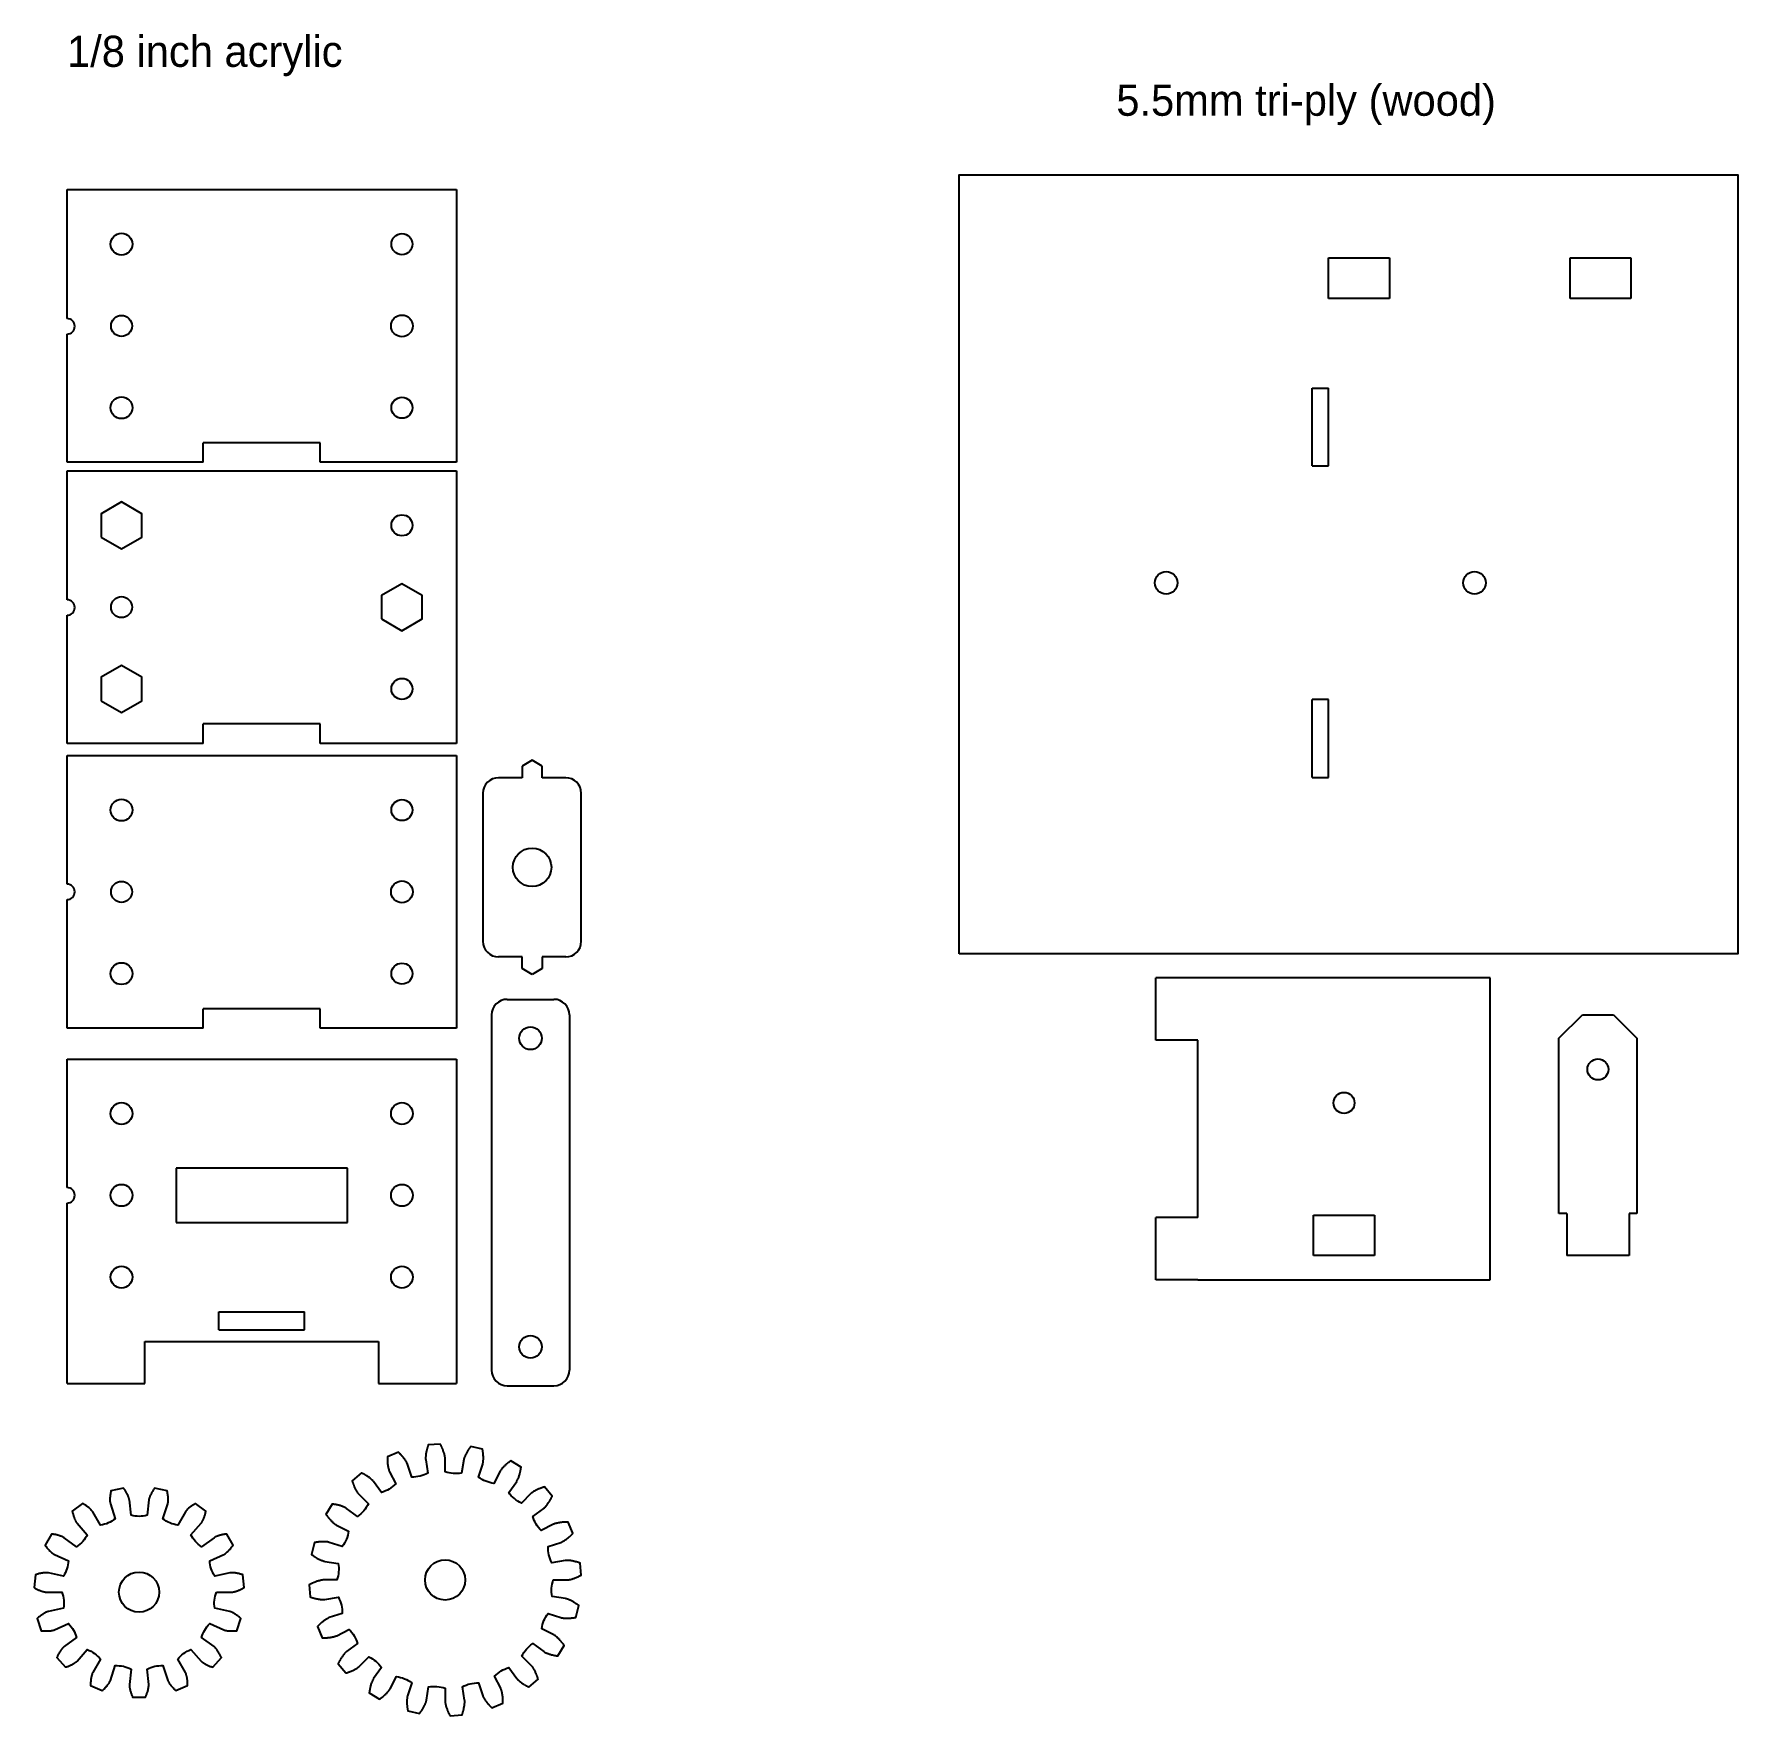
# Model space of a CAD drawing. Header units: millimetres. Extents: x 75 to 293, y 152 to 368.
import ezdxf

# ---------------------------------------------------------------- set-up
doc = ezdxf.new("R2010")
doc.units = ezdxf.units.MM
doc.layers.add('1', color=7, linetype='Continuous')

msp = doc.modelspace()

# ---------------------------------------------------------------- linework, layer by layer
for p, q in [((78.73, 347.83), (128.73, 347.83)), ((78.73, 331.28), (78.73, 347.83)), ((128.73, 347.83), (128.73, 312.83)), ((78.73, 312.83), (78.73, 329.28)), ((111.23, 315.33), (96.23, 315.33)), ((96.23, 312.83), (96.23, 315.33)), ((111.23, 312.83), (111.23, 315.33)), ((96.23, 312.83), (78.73, 312.83)), ((78.73, 311.73), (128.73, 311.73)), ((78.73, 295.18), (78.73, 311.73)), ((128.73, 312.83), (111.23, 312.83)), ((128.73, 311.73), (128.73, 276.73)), ((78.73, 276.73), (78.73, 293.18)), ((111.23, 279.23), (96.23, 279.23)), ((96.23, 276.73), (96.23, 279.23)), ((111.23, 276.73), (111.23, 279.23)), ((96.23, 276.73), (78.73, 276.73)), ((128.73, 276.73), (111.23, 276.73)), ((78.73, 275.18), (128.73, 275.18)), ((78.73, 258.68), (78.73, 275.18)), ((128.73, 275.18), (128.73, 240.18)), ((138.45, 274.58), (137.15, 273.83)), ((137.15, 273.83), (137.15, 272.33)), ((139.75, 273.83), (138.45, 274.58)), ((139.75, 272.33), (139.75, 273.83)), ((137.15, 272.33), (134.14, 272.33)), ((142.76, 272.33), (139.75, 272.33)), ((132.14, 270.33), (132.14, 251.33)), ((144.76, 251.33), (144.76, 270.33)), ((78.73, 240.18), (78.73, 256.68)), ((137.15, 249.33), (134.14, 249.33)), ((137.15, 247.83), (137.15, 249.33)), ((138.45, 247.08), (137.15, 247.83)), ((139.75, 247.83), (138.45, 247.08)), ((142.76, 249.33), (139.75, 249.33)), ((139.75, 249.33), (139.75, 247.83)), ((218.54, 238.64), (218.54, 246.64)), ((223.94, 246.64), (218.54, 246.64)), ((261.44, 246.64), (223.94, 246.64)), ((261.44, 207.89), (261.44, 246.64)), ((135.24, 243.88), (141.24, 243.88)), ((111.23, 242.68), (96.23, 242.68)), ((96.23, 240.18), (96.23, 242.68)), ((111.23, 240.18), (111.23, 242.68)), ((133.24, 241.88), (133.24, 196.28)), ((143.24, 241.88), (143.24, 196.28)), ((270.29, 238.88), (273.29, 241.88)), ((273.29, 241.88), (277.29, 241.88)), ((277.29, 241.88), (280.29, 238.88)), ((96.23, 240.18), (78.73, 240.18)), ((128.73, 240.18), (111.23, 240.18)), ((223.94, 238.64), (218.54, 238.64)), ((223.94, 215.89), (223.94, 238.64)), ((270.29, 216.38), (270.29, 238.88)), ((280.29, 238.88), (280.29, 216.38)), ((78.73, 219.72), (78.73, 236.22)), ((78.73, 236.22), (128.73, 236.22)), ((128.73, 236.22), (128.73, 194.57)), ((78.73, 194.57), (78.73, 217.72)), ((223.94, 215.89), (218.54, 215.89)), ((218.54, 207.89), (218.54, 215.89)), ((271.29, 216.38), (270.29, 216.38)), ((271.29, 216.38), (271.29, 210.98)), ((280.29, 216.38), (279.29, 216.38)), ((279.29, 216.38), (279.29, 210.98)), ((279.29, 210.98), (271.29, 210.98)), ((223.94, 207.89), (218.54, 207.89)), ((223.94, 207.89), (261.44, 207.89)), ((88.73, 199.97), (118.73, 199.97)), ((88.73, 194.57), (88.73, 199.97)), ((118.73, 199.97), (118.73, 194.57)), ((78.73, 194.57), (88.73, 194.57)), ((118.73, 194.57), (128.73, 194.57)), ((135.24, 194.28), (141.24, 194.28))]:
    msp.add_line(p, q)
at = {"color": 1}
for p, q in [((240.71, 339.06), (248.51, 339.06)), ((240.71, 333.86), (240.71, 339.06)), ((248.51, 339.06), (248.51, 333.86)), ((271.71, 333.86), (271.71, 339.06)), ((271.71, 339.06), (279.51, 339.06)), ((279.51, 339.06), (279.51, 333.86)), ((248.51, 333.86), (240.71, 333.86)), ((279.51, 333.86), (271.71, 333.86)), ((238.61, 312.36), (238.61, 322.36)), ((238.61, 322.36), (240.71, 322.36)), ((240.71, 312.36), (240.71, 322.36)), ((238.61, 312.36), (240.71, 312.36)), ((240.71, 282.36), (238.61, 282.36)), ((238.61, 272.36), (238.61, 282.36)), ((240.71, 272.36), (240.71, 282.36)), ((238.61, 272.36), (240.71, 272.36)), ((92.73, 222.22), (92.73, 215.22)), ((114.73, 222.22), (92.73, 222.22)), ((114.73, 215.22), (114.73, 222.22)), ((92.73, 215.22), (114.73, 215.22)), ((238.79, 210.98), (238.79, 216.18)), ((238.79, 216.18), (246.59, 216.18)), ((246.59, 216.18), (246.59, 210.98)), ((246.59, 210.98), (238.79, 210.98)), ((98.23, 201.47), (98.23, 203.78)), ((98.23, 203.78), (109.23, 203.78)), ((109.23, 201.47), (109.23, 203.78)), ((98.23, 201.47), (109.23, 201.47))]:
    msp.add_line(p, q, dxfattribs=at)
msp.add_lwpolyline([(193.26, 249.72), (193.26, 349.72), (293.26, 349.72), (293.26, 249.72)], close=True)
at = {"color": 1, "linetype": 'ByBlock'}
for points in [[(83.12, 303.22), (85.73, 301.71), (88.34, 303.22), (88.34, 306.23), (85.73, 307.74), (83.12, 306.23)], [(119.12, 292.72), (121.73, 291.21), (124.34, 292.72), (124.34, 295.73), (121.73, 297.24), (119.12, 295.73)], [(83.12, 282.22), (85.73, 280.71), (88.34, 282.22), (88.34, 285.23), (85.73, 286.74), (83.12, 285.23)]]:
    msp.add_lwpolyline(points, close=True, dxfattribs=at)
at = {"color": 1}
for centre, radius in [((85.73, 340.83), 1.4), ((121.73, 340.83), 1.35), ((85.73, 330.33), 1.35), ((121.73, 330.33), 1.4), ((85.73, 319.83), 1.4), ((121.73, 319.83), 1.35), ((121.73, 304.73), 1.35), ((219.86, 297.36), 1.45), ((259.45, 297.36), 1.45), ((85.73, 294.23), 1.35), ((121.73, 283.73), 1.35), ((85.73, 268.18), 1.4), ((121.73, 268.18), 1.35), ((138.45, 260.83), 2.47), ((85.73, 257.68), 1.35), ((121.73, 257.68), 1.4), ((85.73, 247.18), 1.4), ((121.73, 247.18), 1.35), ((138.24, 238.88), 1.45), ((275.29, 234.88), 1.35), ((242.69, 230.58), 1.35), ((85.73, 229.22), 1.4), ((121.73, 229.22), 1.4), ((85.73, 218.72), 1.4), ((121.73, 218.72), 1.4), ((85.73, 208.22), 1.4), ((121.73, 208.22), 1.4), ((138.24, 199.28), 1.45), ((127.28, 169.34), 2.58), ((87.98, 167.78), 2.58)]:
    msp.add_circle(centre, radius, dxfattribs=at)
for centre, radius, start, end in [((78.73, 330.28), 1, 270, 90), ((78.73, 294.18), 1, 270, 90), ((134.14, 270.33), 2, 90, 180), ((142.76, 270.33), 2, 0, 90), ((78.73, 257.68), 1, 270, 90), ((134.14, 251.33), 2, 180, 270), ((142.76, 251.33), 2, 270, 0), ((135.24, 241.88), 2, 90, 180), ((141.24, 241.88), 2, 0, 90), ((78.73, 218.72), 1, 270, 90), ((135.24, 196.28), 2, 180, 270), ((141.24, 196.28), 2, 270, 0)]:
    msp.add_arc(centre, radius, start, end)
at = {"layer": '1'}
for points in [[(141.17, 169.34), (142.91, 169.34), (142.97, 169.34), (143.03, 169.35), (143.08, 169.36), (143.15, 169.37), (143.23, 169.38), (143.28, 169.39), (143.34, 169.41), (143.41, 169.42), (143.48, 169.44), (143.55, 169.46), (143.63, 169.49), (143.71, 169.51), (143.79, 169.54), (143.88, 169.57), (143.98, 169.61), (144.02, 169.63), (144.07, 169.65), (144.12, 169.67), (144.17, 169.69), (144.23, 169.72), (144.28, 169.74), (144.33, 169.76), (144.39, 169.79), (144.44, 169.82), (144.5, 169.84), (144.55, 169.87), (144.61, 169.9), (144.67, 169.93), (144.73, 169.97), (144.61, 171.51), (144.54, 171.53), (144.48, 171.56), (144.42, 171.58), (144.36, 171.6), (144.3, 171.61), (144.24, 171.63), (144.18, 171.65), (144.12, 171.66), (144.07, 171.68), (144.01, 171.69), (143.96, 171.71), (143.91, 171.72), (143.85, 171.73), (143.8, 171.74), (143.71, 171.76), (143.61, 171.78), (143.52, 171.8), (143.44, 171.81), (143.36, 171.82), (143.28, 171.83), (143.21, 171.84), (143.15, 171.84), (143.08, 171.85), (143.03, 171.85), (142.95, 171.85), (142.88, 171.85), (142.83, 171.85), (142.77, 171.85), (142.71, 171.84), (140.99, 171.56, -0.1309), (140.49, 173.63), (142.15, 174.17), (142.2, 174.19), (142.26, 174.21), (142.31, 174.24), (142.36, 174.27), (142.43, 174.31), (142.48, 174.33), (142.53, 174.37), (142.59, 174.4), (142.65, 174.44), (142.71, 174.48), (142.78, 174.53), (142.85, 174.58), (142.92, 174.63), (143, 174.69), (143.07, 174.76), (143.11, 174.79), (143.16, 174.82), (143.2, 174.86), (143.24, 174.9), (143.28, 174.93), (143.32, 174.97), (143.37, 175.01), (143.41, 175.05), (143.45, 175.1), (143.5, 175.14), (143.54, 175.18), (143.59, 175.23), (143.64, 175.28), (143.68, 175.33), (143.09, 176.76), (143.02, 176.76), (142.95, 176.76), (142.89, 176.76), (142.82, 176.76), (142.76, 176.76), (142.7, 176.76), (142.64, 176.76), (142.58, 176.75), (142.52, 176.75), (142.47, 176.75), (142.41, 176.74), (142.36, 176.74), (142.3, 176.74), (142.25, 176.73), (142.15, 176.72), (142.06, 176.71), (141.97, 176.69), (141.88, 176.68), (141.81, 176.67), (141.73, 176.65), (141.66, 176.64), (141.6, 176.62), (141.54, 176.61), (141.48, 176.59), (141.41, 176.57), (141.34, 176.55), (141.29, 176.53), (141.24, 176.51), (141.18, 176.49), (139.63, 175.69, -0.1309), (138.52, 177.5), (139.93, 178.53), (139.97, 178.57), (140.02, 178.6), (140.06, 178.64), (140.1, 178.69), (140.16, 178.75), (140.19, 178.79), (140.23, 178.83), (140.28, 178.89), (140.32, 178.94), (140.37, 179), (140.42, 179.07), (140.47, 179.14), (140.52, 179.21), (140.57, 179.29), (140.63, 179.37), (140.66, 179.42), (140.68, 179.46), (140.71, 179.51), (140.74, 179.55), (140.77, 179.6), (140.8, 179.65), (140.83, 179.71), (140.85, 179.76), (140.88, 179.81), (140.91, 179.87), (140.94, 179.92), (140.97, 179.98), (141, 180.04), (141.03, 180.1), (140.02, 181.28), (139.95, 181.26), (139.89, 181.24), (139.83, 181.22), (139.77, 181.2), (139.71, 181.18), (139.65, 181.16), (139.6, 181.14), (139.54, 181.12), (139.49, 181.1), (139.43, 181.08), (139.38, 181.06), (139.33, 181.04), (139.28, 181.02), (139.24, 181), (139.14, 180.95), (139.06, 180.91), (138.98, 180.87), (138.9, 180.83), (138.83, 180.8), (138.76, 180.76), (138.7, 180.72), (138.64, 180.69), (138.59, 180.66), (138.54, 180.62), (138.48, 180.58), (138.43, 180.54), (138.38, 180.51), (138.34, 180.47), (138.29, 180.43), (137.07, 179.2, -0.1309), (135.44, 180.58), (136.47, 181.99), (136.5, 182.04), (136.53, 182.09), (136.56, 182.14), (136.59, 182.19), (136.62, 182.26), (136.64, 182.32), (136.67, 182.37), (136.69, 182.43), (136.72, 182.5), (136.74, 182.57), (136.77, 182.65), (136.8, 182.73), (136.82, 182.82), (136.85, 182.91), (136.87, 183.01), (136.89, 183.06), (136.9, 183.11), (136.91, 183.16), (136.92, 183.21), (136.94, 183.27), (136.95, 183.33), (136.96, 183.38), (136.97, 183.44), (136.98, 183.5), (136.99, 183.56), (137, 183.63), (137.01, 183.69), (137.02, 183.76), (137.03, 183.83), (135.71, 184.63), (135.65, 184.59), (135.6, 184.56), (135.54, 184.52), (135.49, 184.48), (135.44, 184.44), (135.39, 184.41), (135.35, 184.37), (135.3, 184.33), (135.25, 184.3), (135.21, 184.26), (135.17, 184.22), (135.13, 184.19), (135.09, 184.15), (135.05, 184.12), (134.97, 184.05), (134.91, 183.99), (134.84, 183.92), (134.78, 183.86), (134.72, 183.81), (134.67, 183.75), (134.62, 183.7), (134.58, 183.65), (134.54, 183.6), (134.51, 183.55), (134.46, 183.49), (134.42, 183.44), (134.39, 183.39), (134.36, 183.35), (134.33, 183.29), (133.54, 181.74, -0.1309), (131.57, 182.55), (132.11, 184.21), (132.13, 184.26), (132.14, 184.32), (132.15, 184.38), (132.16, 184.44), (132.17, 184.52), (132.17, 184.57), (132.18, 184.64), (132.18, 184.7), (132.19, 184.77), (132.19, 184.85), (132.19, 184.93), (132.19, 185.02), (132.19, 185.11), (132.19, 185.2), (132.18, 185.3), (132.18, 185.35), (132.17, 185.41), (132.17, 185.46), (132.16, 185.52), (132.16, 185.57), (132.15, 185.63), (132.15, 185.69), (132.14, 185.75), (132.13, 185.81), (132.12, 185.87), (132.11, 185.93), (132.1, 186), (132.09, 186.06), (132.08, 186.13), (130.57, 186.49), (130.53, 186.43), (130.49, 186.38), (130.45, 186.33), (130.41, 186.28), (130.37, 186.23), (130.34, 186.18), (130.31, 186.13), (130.27, 186.08), (130.24, 186.03), (130.21, 185.98), (130.18, 185.93), (130.15, 185.89), (130.13, 185.84), (130.1, 185.8), (130.05, 185.71), (130.01, 185.63), (129.96, 185.55), (129.92, 185.47), (129.89, 185.4), (129.86, 185.33), (129.83, 185.26), (129.8, 185.2), (129.78, 185.14), (129.76, 185.09), (129.73, 185.02), (129.71, 184.96), (129.7, 184.9), (129.68, 184.85), (129.67, 184.79), (129.4, 183.07, -0.1309), (127.28, 183.23), (127.28, 184.97), (127.28, 185.03), (127.27, 185.09), (127.26, 185.14), (127.25, 185.21), (127.24, 185.28), (127.23, 185.34), (127.21, 185.4), (127.2, 185.47), (127.18, 185.53), (127.16, 185.61), (127.13, 185.68), (127.11, 185.77), (127.08, 185.85), (127.04, 185.94), (127.01, 186.03), (126.99, 186.08), (126.97, 186.13), (126.95, 186.18), (126.93, 186.23), (126.9, 186.28), (126.88, 186.34), (126.86, 186.39), (126.83, 186.45), (126.8, 186.5), (126.78, 186.56), (126.75, 186.61), (126.72, 186.67), (126.69, 186.73), (126.65, 186.79), (125.11, 186.67), (125.08, 186.6), (125.06, 186.54), (125.04, 186.48), (125.02, 186.42), (125.01, 186.36), (124.99, 186.3), (124.97, 186.24), (124.96, 186.18), (124.94, 186.13), (124.93, 186.07), (124.91, 186.02), (124.9, 185.97), (124.89, 185.91), (124.88, 185.86), (124.86, 185.77), (124.84, 185.67), (124.82, 185.58), (124.81, 185.5), (124.8, 185.42), (124.79, 185.34), (124.78, 185.27), (124.78, 185.2), (124.77, 185.14), (124.77, 185.09), (124.77, 185.01), (124.77, 184.94), (124.77, 184.89), (124.77, 184.83), (124.78, 184.77), (125.06, 183.05, -0.1309), (122.99, 182.55), (122.45, 184.21), (122.43, 184.26), (122.4, 184.31), (122.38, 184.36), (122.35, 184.42), (122.31, 184.49), (122.28, 184.54), (122.25, 184.59), (122.22, 184.65), (122.18, 184.71), (122.14, 184.77), (122.09, 184.84), (122.04, 184.91), (121.98, 184.98), (121.93, 185.06), (121.86, 185.13), (121.83, 185.17), (121.79, 185.21), (121.76, 185.25), (121.72, 185.3), (121.69, 185.34), (121.65, 185.38), (121.61, 185.42), (121.57, 185.47), (121.52, 185.51), (121.48, 185.56), (121.43, 185.6), (121.39, 185.65), (121.34, 185.69), (121.29, 185.74), (119.86, 185.15), (119.86, 185.08), (119.86, 185.01), (119.86, 184.95), (119.86, 184.88), (119.86, 184.82), (119.86, 184.76), (119.86, 184.7), (119.86, 184.64), (119.87, 184.58), (119.87, 184.53), (119.87, 184.47), (119.88, 184.42), (119.88, 184.36), (119.89, 184.31), (119.9, 184.21), (119.91, 184.12), (119.92, 184.03), (119.94, 183.94), (119.95, 183.86), (119.97, 183.79), (119.98, 183.72), (120, 183.65), (120.01, 183.59), (120.03, 183.54), (120.05, 183.47), (120.07, 183.4), (120.09, 183.35), (120.11, 183.3), (120.13, 183.24), (120.93, 181.69, -0.1309), (119.12, 180.58), (118.09, 181.99), (118.05, 182.03), (118.01, 182.08), (117.98, 182.12), (117.93, 182.16), (117.87, 182.21), (117.83, 182.25), (117.78, 182.29), (117.73, 182.34), (117.68, 182.38), (117.62, 182.43), (117.55, 182.48), (117.48, 182.53), (117.41, 182.58), (117.33, 182.63), (117.25, 182.69), (117.2, 182.71), (117.16, 182.74), (117.11, 182.77), (117.06, 182.8), (117.01, 182.83), (116.96, 182.86), (116.91, 182.88), (116.86, 182.91), (116.81, 182.94), (116.75, 182.97), (116.69, 183), (116.64, 183.03), (116.58, 183.06), (116.52, 183.09), (115.34, 182.08), (115.36, 182.01), (115.38, 181.95), (115.4, 181.89), (115.42, 181.83), (115.44, 181.77), (115.46, 181.71), (115.48, 181.65), (115.5, 181.6), (115.52, 181.55), (115.54, 181.49), (115.56, 181.44), (115.58, 181.39), (115.6, 181.34), (115.62, 181.29), (115.66, 181.2), (115.7, 181.12), (115.74, 181.04), (115.78, 180.96), (115.82, 180.89), (115.86, 180.82), (115.89, 180.76), (115.93, 180.7), (115.96, 180.65), (115.99, 180.6), (116.04, 180.54), (116.08, 180.49), (116.11, 180.44), (116.15, 180.4), (116.19, 180.35), (117.42, 179.13, -0.1309), (116.04, 177.5), (114.63, 178.53), (114.58, 178.56), (114.53, 178.59), (114.48, 178.61), (114.42, 178.64), (114.35, 178.68), (114.3, 178.7), (114.25, 178.72), (114.18, 178.75), (114.12, 178.78), (114.05, 178.8), (113.97, 178.83), (113.89, 178.85), (113.8, 178.88), (113.71, 178.91), (113.61, 178.93), (113.56, 178.95), (113.51, 178.96), (113.46, 178.97), (113.4, 178.98), (113.35, 178.99), (113.29, 179.01), (113.23, 179.02), (113.18, 179.03), (113.12, 179.04), (113.05, 179.05), (112.99, 179.06), (112.93, 179.07), (112.86, 179.08), (112.79, 179.09), (111.98, 177.76), (112.02, 177.71), (112.06, 177.65), (112.1, 177.6), (112.14, 177.55), (112.18, 177.5), (112.21, 177.45), (112.25, 177.4), (112.29, 177.36), (112.32, 177.31), (112.36, 177.27), (112.39, 177.23), (112.43, 177.19), (112.46, 177.15), (112.5, 177.11), (112.57, 177.03), (112.63, 176.96), (112.69, 176.9), (112.76, 176.84), (112.81, 176.78), (112.87, 176.73), (112.92, 176.68), (112.97, 176.64), (113.02, 176.6), (113.07, 176.56), (113.13, 176.52), (113.18, 176.48), (113.23, 176.45), (113.27, 176.42), (113.32, 176.39), (114.88, 175.6, -0.1309), (114.07, 173.63), (112.41, 174.17), (112.35, 174.18), (112.3, 174.2), (112.24, 174.21), (112.18, 174.22), (112.1, 174.23), (112.04, 174.23), (111.98, 174.24), (111.92, 174.24), (111.85, 174.25), (111.77, 174.25), (111.69, 174.25), (111.6, 174.25), (111.51, 174.25), (111.42, 174.25), (111.32, 174.24), (111.27, 174.24), (111.21, 174.23), (111.16, 174.23), (111.1, 174.22), (111.05, 174.22), (110.99, 174.21), (110.93, 174.2), (110.87, 174.2), (110.81, 174.19), (110.75, 174.18), (110.69, 174.17), (110.62, 174.16), (110.56, 174.15), (110.49, 174.14), (110.13, 172.63), (110.18, 172.58), (110.24, 172.54), (110.29, 172.51), (110.34, 172.47), (110.39, 172.43), (110.44, 172.4), (110.49, 172.37), (110.54, 172.33), (110.59, 172.3), (110.64, 172.27), (110.69, 172.24), (110.73, 172.21), (110.78, 172.19), (110.82, 172.16), (110.91, 172.11), (110.99, 172.06), (111.07, 172.02), (111.15, 171.98), (111.22, 171.95), (111.29, 171.92), (111.36, 171.89), (111.42, 171.86), (111.47, 171.84), (111.53, 171.82), (111.6, 171.79), (111.66, 171.77), (111.72, 171.76), (111.77, 171.74), (111.83, 171.73), (113.55, 171.46, -0.1309), (113.39, 169.34), (111.65, 169.34), (111.59, 169.34), (111.53, 169.33), (111.47, 169.32), (111.41, 169.31), (111.33, 169.3), (111.28, 169.28), (111.22, 169.27), (111.15, 169.25), (111.08, 169.24), (111.01, 169.22), (110.93, 169.19), (110.85, 169.17), (110.77, 169.14), (110.68, 169.1), (110.58, 169.07), (110.54, 169.05), (110.49, 169.03), (110.44, 169.01), (110.39, 168.99), (110.33, 168.96), (110.28, 168.94), (110.23, 168.91), (110.17, 168.89), (110.12, 168.86), (110.06, 168.83), (110.01, 168.81), (109.95, 168.78), (109.89, 168.74), (109.83, 168.71), (109.95, 167.17), (110.02, 167.14), (110.08, 167.12), (110.14, 167.1), (110.2, 167.08), (110.26, 167.06), (110.32, 167.05), (110.38, 167.03), (110.44, 167.01), (110.49, 167), (110.55, 166.98), (110.6, 166.97), (110.65, 166.96), (110.7, 166.95), (110.76, 166.94), (110.85, 166.92), (110.95, 166.9), (111.04, 166.88), (111.12, 166.87), (111.2, 166.86), (111.28, 166.85), (111.35, 166.84), (111.41, 166.84), (111.48, 166.83), (111.53, 166.83), (111.61, 166.83), (111.68, 166.83), (111.73, 166.83), (111.79, 166.83), (111.85, 166.84), (113.57, 167.12, -0.1309), (114.07, 165.05), (112.41, 164.51), (112.36, 164.49), (112.3, 164.46), (112.25, 164.44), (112.2, 164.41), (112.13, 164.37), (112.08, 164.34), (112.03, 164.31), (111.97, 164.28), (111.91, 164.24), (111.85, 164.19), (111.78, 164.15), (111.71, 164.1), (111.64, 164.04), (111.56, 163.98), (111.48, 163.92), (111.45, 163.89), (111.4, 163.85), (111.36, 163.82), (111.32, 163.78), (111.28, 163.74), (111.24, 163.71), (111.19, 163.67), (111.15, 163.62), (111.11, 163.58), (111.06, 163.54), (111.02, 163.49), (110.97, 163.45), (110.92, 163.4), (110.88, 163.35), (111.47, 161.92), (111.54, 161.92), (111.61, 161.92), (111.67, 161.92), (111.74, 161.92), (111.8, 161.92), (111.86, 161.92), (111.92, 161.92), (111.98, 161.92), (112.04, 161.93), (112.09, 161.93), (112.15, 161.93), (112.2, 161.94), (112.26, 161.94), (112.31, 161.95), (112.41, 161.96), (112.5, 161.97), (112.59, 161.98), (112.67, 162), (112.75, 162.01), (112.83, 162.03), (112.9, 162.04), (112.96, 162.06), (113.02, 162.07), (113.08, 162.09), (113.15, 162.11), (113.22, 162.13), (113.27, 162.15), (113.32, 162.17), (113.38, 162.19), (114.93, 162.99, -0.1309), (116.04, 161.17), (114.63, 160.15), (114.59, 160.11), (114.54, 160.07), (114.5, 160.04), (114.46, 159.99), (114.4, 159.93), (114.37, 159.89), (114.33, 159.84), (114.28, 159.79), (114.24, 159.74), (114.19, 159.68), (114.14, 159.61), (114.09, 159.54), (114.04, 159.47), (113.99, 159.39), (113.93, 159.31), (113.9, 159.26), (113.88, 159.22), (113.85, 159.17), (113.82, 159.12), (113.79, 159.07), (113.76, 159.02), (113.73, 158.97), (113.71, 158.92), (113.68, 158.87), (113.65, 158.81), (113.62, 158.75), (113.59, 158.7), (113.56, 158.64), (113.53, 158.57), (114.54, 157.4), (114.61, 157.42), (114.67, 157.44), (114.73, 157.46), (114.79, 157.48), (114.85, 157.5), (114.91, 157.52), (114.96, 157.54), (115.02, 157.56), (115.07, 157.58), (115.13, 157.6), (115.18, 157.62), (115.23, 157.64), (115.28, 157.66), (115.32, 157.68), (115.42, 157.72), (115.5, 157.76), (115.58, 157.8), (115.66, 157.84), (115.73, 157.88), (115.8, 157.92), (115.86, 157.95), (115.92, 157.99), (115.97, 158.02), (116.02, 158.05), (116.08, 158.1), (116.13, 158.13), (116.18, 158.17), (116.22, 158.2), (116.26, 158.24), (117.49, 159.48, -0.1309), (119.12, 158.1), (118.09, 156.69), (118.06, 156.64), (118.03, 156.59), (118, 156.54), (117.97, 156.48), (117.94, 156.41), (117.92, 156.36), (117.89, 156.3), (117.87, 156.24), (117.84, 156.18), (117.82, 156.1), (117.79, 156.03), (117.76, 155.95), (117.74, 155.86), (117.71, 155.77), (117.69, 155.67), (117.67, 155.62), (117.66, 155.57), (117.65, 155.52), (117.64, 155.46), (117.62, 155.41), (117.61, 155.35), (117.6, 155.29), (117.59, 155.23), (117.58, 155.17), (117.57, 155.11), (117.56, 155.05), (117.55, 154.99), (117.54, 154.92), (117.53, 154.85), (118.85, 154.04), (118.91, 154.08), (118.96, 154.12), (119.02, 154.16), (119.07, 154.2), (119.12, 154.23), (119.17, 154.27), (119.21, 154.31), (119.26, 154.35), (119.31, 154.38), (119.35, 154.42), (119.39, 154.45), (119.43, 154.49), (119.47, 154.52), (119.51, 154.56), (119.59, 154.62), (119.65, 154.69), (119.72, 154.75), (119.78, 154.81), (119.84, 154.87), (119.89, 154.93), (119.94, 154.98), (119.98, 155.03), (120.02, 155.08), (120.05, 155.12), (120.1, 155.18), (120.14, 155.24), (120.17, 155.28), (120.2, 155.33), (120.23, 155.38), (121.02, 156.94, -0.1309), (122.99, 156.13), (122.45, 154.47), (122.43, 154.41), (122.42, 154.36), (122.41, 154.3), (122.4, 154.24), (122.39, 154.16), (122.39, 154.1), (122.38, 154.04), (122.38, 153.98), (122.37, 153.9), (122.37, 153.83), (122.37, 153.75), (122.37, 153.66), (122.37, 153.57), (122.37, 153.48), (122.38, 153.38), (122.38, 153.32), (122.39, 153.27), (122.39, 153.22), (122.4, 153.16), (122.4, 153.11), (122.41, 153.05), (122.41, 152.99), (122.42, 152.93), (122.43, 152.87), (122.44, 152.81), (122.45, 152.74), (122.46, 152.68), (122.47, 152.62), (122.48, 152.55), (123.99, 152.19), (124.03, 152.24), (124.07, 152.3), (124.11, 152.35), (124.15, 152.4), (124.18, 152.45), (124.22, 152.5), (124.25, 152.55), (124.29, 152.6), (124.32, 152.65), (124.35, 152.7), (124.38, 152.74), (124.41, 152.79), (124.43, 152.84), (124.46, 152.88), (124.51, 152.97), (124.55, 153.05), (124.6, 153.13), (124.64, 153.21), (124.67, 153.28), (124.7, 153.35), (124.73, 153.41), (124.76, 153.48), (124.78, 153.53), (124.8, 153.59), (124.83, 153.66), (124.85, 153.72), (124.86, 153.78), (124.88, 153.83), (124.89, 153.89), (125.16, 155.61, -0.1309), (127.28, 155.45), (127.28, 153.7), (127.28, 153.65), (127.29, 153.59), (127.3, 153.53), (127.31, 153.47), (127.32, 153.39), (127.33, 153.34), (127.35, 153.28), (127.36, 153.21), (127.38, 153.14), (127.4, 153.07), (127.43, 152.99), (127.45, 152.91), (127.48, 152.83), (127.52, 152.74), (127.55, 152.64), (127.57, 152.59), (127.59, 152.55), (127.61, 152.5), (127.63, 152.44), (127.66, 152.39), (127.68, 152.34), (127.7, 152.29), (127.73, 152.23), (127.76, 152.18), (127.78, 152.12), (127.81, 152.06), (127.84, 152.01), (127.87, 151.95), (127.91, 151.89), (129.45, 152.01), (129.48, 152.08), (129.5, 152.14), (129.52, 152.2), (129.54, 152.26), (129.55, 152.32), (129.57, 152.38), (129.59, 152.44), (129.6, 152.5), (129.62, 152.55), (129.63, 152.61), (129.65, 152.66), (129.66, 152.71), (129.67, 152.76), (129.68, 152.81), (129.7, 152.91), (129.72, 153.01), (129.74, 153.09), (129.75, 153.18), (129.76, 153.26), (129.77, 153.34), (129.78, 153.41), (129.78, 153.47), (129.79, 153.53), (129.79, 153.59), (129.79, 153.67), (129.79, 153.73), (129.79, 153.79), (129.79, 153.85), (129.78, 153.91), (129.5, 155.63, -0.1309), (131.57, 156.13), (132.11, 154.47), (132.13, 154.41), (132.16, 154.36), (132.18, 154.31), (132.21, 154.25), (132.25, 154.19), (132.28, 154.14), (132.31, 154.08), (132.34, 154.03), (132.38, 153.97), (132.42, 153.9), (132.47, 153.84), (132.52, 153.77), (132.58, 153.7), (132.63, 153.62), (132.7, 153.54), (132.73, 153.5), (132.76, 153.46), (132.8, 153.42), (132.84, 153.38), (132.87, 153.34), (132.91, 153.3), (132.95, 153.25), (132.99, 153.21), (133.04, 153.16), (133.08, 153.12), (133.13, 153.07), (133.17, 153.03), (133.22, 152.98), (133.27, 152.94), (134.7, 153.53), (134.7, 153.6), (134.7, 153.67), (134.7, 153.73), (134.7, 153.8), (134.7, 153.86), (134.7, 153.92), (134.7, 153.98), (134.7, 154.04), (134.69, 154.1), (134.69, 154.15), (134.69, 154.21), (134.68, 154.26), (134.68, 154.31), (134.67, 154.37), (134.66, 154.47), (134.65, 154.56), (134.64, 154.65), (134.62, 154.73), (134.61, 154.81), (134.59, 154.89), (134.58, 154.96), (134.56, 155.02), (134.55, 155.08), (134.53, 155.14), (134.51, 155.21), (134.49, 155.27), (134.47, 155.33), (134.45, 155.38), (134.43, 155.43), (133.63, 156.98, -0.1309), (135.44, 158.1), (136.47, 156.69), (136.51, 156.64), (136.55, 156.6), (136.58, 156.56), (136.63, 156.52), (136.69, 156.46), (136.73, 156.42), (136.78, 156.38), (136.83, 156.34), (136.88, 156.3), (136.94, 156.25), (137.01, 156.2), (137.08, 156.15), (137.15, 156.1), (137.23, 156.05), (137.31, 155.99), (137.36, 155.96), (137.4, 155.94), (137.45, 155.91), (137.5, 155.88), (137.54, 155.85), (137.59, 155.82), (137.65, 155.79), (137.7, 155.76), (137.75, 155.74), (137.81, 155.71), (137.87, 155.68), (137.92, 155.65), (137.98, 155.62), (138.04, 155.59), (139.22, 156.6), (139.2, 156.66), (139.18, 156.73), (139.16, 156.79), (139.14, 156.85), (139.12, 156.91), (139.1, 156.97), (139.08, 157.02), (139.06, 157.08), (139.04, 157.13), (139.02, 157.18), (139, 157.24), (138.98, 157.29), (138.96, 157.34), (138.94, 157.38), (138.9, 157.47), (138.86, 157.56), (138.82, 157.64), (138.78, 157.72), (138.74, 157.79), (138.7, 157.86), (138.66, 157.92), (138.63, 157.97), (138.6, 158.03), (138.57, 158.07), (138.52, 158.14), (138.48, 158.19), (138.45, 158.24), (138.41, 158.28), (138.37, 158.32), (137.14, 159.55, -0.1309), (138.52, 161.17), (139.93, 160.15), (139.98, 160.12), (140.03, 160.09), (140.08, 160.06), (140.14, 160.03), (140.2, 160), (140.26, 159.98), (140.31, 159.95), (140.38, 159.93), (140.44, 159.9), (140.51, 159.88), (140.59, 159.85), (140.67, 159.82), (140.76, 159.8), (140.85, 159.77), (140.95, 159.74), (141, 159.73), (141.05, 159.72), (141.1, 159.71), (141.16, 159.69), (141.21, 159.68), (141.27, 159.67), (141.32, 159.66), (141.38, 159.65), (141.44, 159.64), (141.51, 159.63), (141.57, 159.62), (141.63, 159.61), (141.7, 159.6), (141.77, 159.59), (142.58, 160.91), (142.54, 160.97), (142.5, 161.02), (142.46, 161.08), (142.42, 161.13), (142.38, 161.18), (142.35, 161.23), (142.31, 161.27), (142.27, 161.32), (142.24, 161.36), (142.2, 161.41), (142.17, 161.45), (142.13, 161.49), (142.1, 161.53), (142.06, 161.57), (141.99, 161.64), (141.93, 161.71), (141.87, 161.78), (141.8, 161.84), (141.75, 161.89), (141.69, 161.95), (141.64, 161.99), (141.59, 162.04), (141.54, 162.08), (141.49, 162.11), (141.43, 162.16), (141.38, 162.2), (141.33, 162.23), (141.29, 162.26), (141.24, 162.29), (139.68, 163.08, -0.1309), (140.49, 165.05), (142.15, 164.51), (142.21, 164.49), (142.26, 164.48), (142.32, 164.47), (142.38, 164.46), (142.46, 164.45), (142.51, 164.45), (142.58, 164.44), (142.64, 164.44), (142.71, 164.43), (142.79, 164.43), (142.87, 164.43), (142.96, 164.43), (143.05, 164.43), (143.14, 164.43), (143.24, 164.44), (143.29, 164.44), (143.35, 164.44), (143.4, 164.45), (143.46, 164.45), (143.51, 164.46), (143.57, 164.47), (143.63, 164.47), (143.69, 164.48), (143.75, 164.49), (143.81, 164.5), (143.87, 164.51), (143.94, 164.52), (144, 164.53), (144.07, 164.54), (144.43, 166.05), (144.38, 166.09), (144.32, 166.13), (144.27, 166.17), (144.22, 166.21), (144.17, 166.24), (144.12, 166.28), (144.07, 166.31), (144.02, 166.34), (143.97, 166.38), (143.92, 166.41), (143.87, 166.44), (143.83, 166.46), (143.78, 166.49), (143.74, 166.52), (143.65, 166.57), (143.57, 166.61), (143.49, 166.66), (143.41, 166.69), (143.34, 166.73), (143.27, 166.76), (143.2, 166.79), (143.14, 166.82), (143.09, 166.84), (143.03, 166.86), (142.96, 166.89), (142.9, 166.91), (142.84, 166.92), (142.79, 166.94), (142.73, 166.95), (141.01, 167.22, -0.1309)], [(97.91, 167.78), (99.89, 167.78), (99.94, 167.78), (100.01, 167.79), (100.07, 167.8), (100.13, 167.81), (100.19, 167.82), (100.27, 167.84), (100.32, 167.85), (100.37, 167.87), (100.43, 167.89), (100.49, 167.91), (100.56, 167.93), (100.63, 167.95), (100.7, 167.98), (100.77, 168.01), (100.85, 168.04), (100.93, 168.08), (101.01, 168.12), (101.1, 168.16), (101.18, 168.2), (101.27, 168.25), (101.32, 168.28), (101.36, 168.3), (101.41, 168.33), (101.46, 168.36), (101.29, 170.01), (101.23, 170.03), (101.18, 170.04), (101.13, 170.06), (101.08, 170.07), (100.98, 170.1), (100.89, 170.13), (100.8, 170.15), (100.71, 170.17), (100.62, 170.19), (100.54, 170.2), (100.46, 170.22), (100.39, 170.23), (100.32, 170.24), (100.25, 170.25), (100.18, 170.25), (100.12, 170.26), (100.06, 170.26), (100.01, 170.27), (99.94, 170.27), (99.87, 170.27), (99.81, 170.27), (99.74, 170.26), (99.68, 170.26), (99.63, 170.25), (97.69, 169.84, -0.1309), (97.05, 171.81), (98.86, 172.62), (98.91, 172.64), (98.96, 172.67), (99.02, 172.71), (99.06, 172.74), (99.12, 172.78), (99.18, 172.83), (99.22, 172.86), (99.26, 172.9), (99.31, 172.94), (99.36, 172.98), (99.41, 173.03), (99.46, 173.08), (99.52, 173.14), (99.57, 173.19), (99.63, 173.25), (99.69, 173.32), (99.75, 173.39), (99.81, 173.46), (99.87, 173.54), (99.93, 173.62), (99.96, 173.66), (99.99, 173.7), (100.03, 173.74), (100.06, 173.79), (99.23, 175.23), (99.17, 175.22), (99.12, 175.21), (99.07, 175.21), (99.01, 175.2), (98.91, 175.19), (98.82, 175.17), (98.72, 175.16), (98.64, 175.14), (98.55, 175.12), (98.47, 175.1), (98.39, 175.08), (98.32, 175.06), (98.25, 175.04), (98.18, 175.02), (98.12, 175), (98.06, 174.98), (98.01, 174.96), (97.96, 174.94), (97.89, 174.91), (97.83, 174.89), (97.77, 174.86), (97.72, 174.83), (97.66, 174.8), (97.62, 174.77), (96.01, 173.61, -0.1309), (94.62, 175.15), (95.95, 176.62), (95.98, 176.67), (96.02, 176.72), (96.06, 176.77), (96.09, 176.82), (96.12, 176.88), (96.15, 176.95), (96.18, 176.99), (96.2, 177.05), (96.23, 177.1), (96.26, 177.16), (96.28, 177.22), (96.31, 177.29), (96.34, 177.36), (96.37, 177.44), (96.39, 177.52), (96.42, 177.6), (96.45, 177.69), (96.47, 177.78), (96.5, 177.87), (96.52, 177.97), (96.53, 178.02), (96.55, 178.07), (96.56, 178.13), (96.57, 178.19), (95.23, 179.16), (95.18, 179.13), (95.13, 179.1), (95.09, 179.07), (95.04, 179.05), (94.95, 178.99), (94.87, 178.94), (94.79, 178.89), (94.72, 178.83), (94.65, 178.78), (94.58, 178.73), (94.52, 178.68), (94.46, 178.64), (94.41, 178.59), (94.35, 178.54), (94.3, 178.5), (94.26, 178.46), (94.22, 178.42), (94.18, 178.38), (94.13, 178.33), (94.08, 178.28), (94.04, 178.23), (94, 178.18), (93.97, 178.13), (93.94, 178.09), (92.94, 176.37, -0.1309), (91.05, 177.21), (91.66, 179.1), (91.68, 179.15), (91.69, 179.21), (91.7, 179.28), (91.71, 179.33), (91.71, 179.4), (91.72, 179.48), (91.72, 179.53), (91.72, 179.59), (91.72, 179.65), (91.72, 179.71), (91.72, 179.78), (91.72, 179.86), (91.72, 179.93), (91.71, 180.01), (91.7, 180.09), (91.69, 180.18), (91.68, 180.27), (91.67, 180.36), (91.65, 180.46), (91.64, 180.56), (91.63, 180.61), (91.62, 180.66), (91.61, 180.72), (91.59, 180.78), (89.97, 181.12), (89.94, 181.07), (89.91, 181.03), (89.88, 180.98), (89.85, 180.94), (89.79, 180.86), (89.74, 180.78), (89.69, 180.7), (89.64, 180.62), (89.6, 180.54), (89.56, 180.47), (89.52, 180.4), (89.48, 180.33), (89.45, 180.27), (89.42, 180.2), (89.4, 180.14), (89.37, 180.09), (89.35, 180.03), (89.33, 179.98), (89.31, 179.91), (89.28, 179.85), (89.27, 179.79), (89.25, 179.73), (89.24, 179.67), (89.23, 179.62), (89.02, 177.64, -0.1309), (86.95, 177.64), (86.74, 179.62), (86.73, 179.67), (86.72, 179.73), (86.7, 179.79), (86.68, 179.85), (86.66, 179.91), (86.64, 179.98), (86.62, 180.03), (86.59, 180.09), (86.57, 180.14), (86.54, 180.2), (86.52, 180.27), (86.48, 180.33), (86.45, 180.4), (86.41, 180.47), (86.37, 180.54), (86.33, 180.62), (86.28, 180.7), (86.23, 180.78), (86.18, 180.86), (86.12, 180.94), (86.09, 180.98), (86.06, 181.03), (86.03, 181.07), (85.99, 181.12), (84.37, 180.78), (84.36, 180.72), (84.35, 180.66), (84.34, 180.61), (84.33, 180.56), (84.31, 180.46), (84.3, 180.36), (84.28, 180.27), (84.27, 180.18), (84.26, 180.09), (84.26, 180.01), (84.25, 179.93), (84.25, 179.86), (84.24, 179.78), (84.24, 179.71), (84.24, 179.65), (84.24, 179.59), (84.25, 179.53), (84.25, 179.48), (84.25, 179.4), (84.26, 179.33), (84.27, 179.28), (84.28, 179.21), (84.29, 179.15), (84.3, 179.1), (84.92, 177.21, -0.1309), (83.02, 176.37), (82.03, 178.09), (82, 178.13), (81.96, 178.18), (81.92, 178.23), (81.88, 178.28), (81.84, 178.33), (81.79, 178.38), (81.75, 178.42), (81.71, 178.46), (81.66, 178.5), (81.61, 178.54), (81.56, 178.59), (81.51, 178.64), (81.45, 178.68), (81.38, 178.73), (81.32, 178.78), (81.25, 178.83), (81.17, 178.89), (81.09, 178.94), (81.01, 178.99), (80.93, 179.05), (80.88, 179.07), (80.84, 179.1), (80.79, 179.13), (80.74, 179.16), (79.4, 178.19), (79.41, 178.13), (79.42, 178.07), (79.43, 178.02), (79.45, 177.97), (79.47, 177.87), (79.5, 177.78), (79.52, 177.69), (79.55, 177.6), (79.57, 177.52), (79.6, 177.44), (79.63, 177.36), (79.66, 177.29), (79.68, 177.22), (79.71, 177.16), (79.74, 177.1), (79.76, 177.05), (79.79, 176.99), (79.81, 176.95), (79.85, 176.88), (79.88, 176.82), (79.91, 176.77), (79.95, 176.72), (79.98, 176.67), (80.02, 176.62), (81.34, 175.15, -0.1309), (79.96, 173.61), (78.35, 174.77), (78.3, 174.8), (78.25, 174.83), (78.19, 174.86), (78.14, 174.89), (78.08, 174.91), (78.01, 174.94), (77.96, 174.96), (77.9, 174.98), (77.85, 175), (77.78, 175.02), (77.72, 175.04), (77.65, 175.06), (77.58, 175.08), (77.5, 175.1), (77.42, 175.12), (77.33, 175.14), (77.24, 175.16), (77.15, 175.17), (77.05, 175.19), (76.95, 175.2), (76.9, 175.21), (76.85, 175.21), (76.79, 175.22), (76.73, 175.23), (75.91, 173.79), (75.94, 173.74), (75.97, 173.7), (76.01, 173.66), (76.04, 173.62), (76.1, 173.54), (76.16, 173.46), (76.22, 173.39), (76.28, 173.32), (76.34, 173.25), (76.4, 173.19), (76.45, 173.14), (76.51, 173.08), (76.56, 173.03), (76.61, 172.98), (76.66, 172.94), (76.7, 172.9), (76.75, 172.86), (76.79, 172.83), (76.85, 172.78), (76.9, 172.74), (76.95, 172.71), (77.01, 172.67), (77.06, 172.64), (77.11, 172.62), (78.92, 171.81, -0.1309), (78.28, 169.84), (76.34, 170.25), (76.28, 170.26), (76.22, 170.26), (76.16, 170.27), (76.1, 170.27), (76.03, 170.27), (75.96, 170.27), (75.9, 170.26), (75.85, 170.26), (75.78, 170.25), (75.72, 170.25), (75.65, 170.24), (75.58, 170.23), (75.5, 170.22), (75.42, 170.2), (75.34, 170.19), (75.26, 170.17), (75.17, 170.15), (75.08, 170.13), (74.98, 170.1), (74.89, 170.07), (74.84, 170.06), (74.78, 170.04), (74.73, 170.03), (74.68, 170.01), (74.5, 168.36), (74.56, 168.33), (74.6, 168.3), (74.65, 168.28), (74.69, 168.25), (74.78, 168.2), (74.87, 168.16), (74.96, 168.12), (75.04, 168.08), (75.12, 168.04), (75.19, 168.01), (75.27, 167.98), (75.34, 167.95), (75.41, 167.93), (75.47, 167.91), (75.53, 167.89), (75.59, 167.87), (75.65, 167.85), (75.7, 167.84), (75.77, 167.82), (75.84, 167.81), (75.9, 167.8), (75.96, 167.79), (76.02, 167.78), (76.08, 167.78), (78.06, 167.78, -0.1309), (78.28, 165.71), (76.34, 165.3), (76.28, 165.29), (76.23, 165.27), (76.17, 165.24), (76.11, 165.22), (76.05, 165.19), (75.98, 165.16), (75.94, 165.13), (75.88, 165.11), (75.83, 165.08), (75.77, 165.04), (75.71, 165.01), (75.65, 164.97), (75.59, 164.93), (75.52, 164.88), (75.45, 164.84), (75.38, 164.79), (75.31, 164.73), (75.24, 164.67), (75.16, 164.61), (75.08, 164.55), (75.04, 164.51), (75, 164.48), (74.96, 164.44), (74.92, 164.4), (75.43, 162.83), (75.49, 162.82), (75.54, 162.81), (75.6, 162.81), (75.65, 162.81), (75.75, 162.8), (75.85, 162.79), (75.94, 162.79), (76.03, 162.79), (76.12, 162.79), (76.2, 162.79), (76.28, 162.79), (76.36, 162.8), (76.43, 162.8), (76.5, 162.81), (76.57, 162.81), (76.63, 162.82), (76.68, 162.83), (76.74, 162.84), (76.81, 162.85), (76.88, 162.87), (76.93, 162.88), (77, 162.9), (77.06, 162.91), (77.11, 162.93), (78.92, 163.74, -0.1309), (79.96, 161.94), (78.35, 160.78), (78.31, 160.74), (78.26, 160.7), (78.22, 160.65), (78.18, 160.61), (78.13, 160.56), (78.09, 160.5), (78.05, 160.46), (78.02, 160.42), (77.98, 160.37), (77.94, 160.31), (77.9, 160.26), (77.86, 160.2), (77.82, 160.13), (77.78, 160.07), (77.73, 160), (77.69, 159.92), (77.65, 159.84), (77.6, 159.76), (77.56, 159.67), (77.51, 159.58), (77.49, 159.53), (77.47, 159.48), (77.45, 159.43), (77.42, 159.38), (78.53, 158.15), (78.59, 158.17), (78.64, 158.18), (78.69, 158.2), (78.74, 158.22), (78.83, 158.25), (78.92, 158.29), (79.01, 158.32), (79.09, 158.36), (79.17, 158.39), (79.25, 158.43), (79.32, 158.46), (79.39, 158.5), (79.45, 158.53), (79.51, 158.57), (79.57, 158.6), (79.62, 158.63), (79.67, 158.66), (79.72, 158.69), (79.78, 158.73), (79.83, 158.77), (79.88, 158.81), (79.93, 158.85), (79.98, 158.89), (80.02, 158.93), (81.34, 160.4, -0.1309), (83.02, 159.18), (82.03, 157.46), (82.01, 157.42), (81.98, 157.36), (81.96, 157.3), (81.94, 157.24), (81.92, 157.18), (81.9, 157.11), (81.88, 157.05), (81.87, 157), (81.86, 156.94), (81.84, 156.87), (81.83, 156.81), (81.82, 156.74), (81.81, 156.66), (81.79, 156.58), (81.78, 156.5), (81.77, 156.41), (81.77, 156.32), (81.76, 156.23), (81.76, 156.13), (81.75, 156.03), (81.75, 155.98), (81.75, 155.92), (81.75, 155.87), (81.75, 155.81), (83.26, 155.13), (83.31, 155.18), (83.35, 155.21), (83.39, 155.25), (83.42, 155.28), (83.5, 155.35), (83.57, 155.42), (83.63, 155.49), (83.69, 155.56), (83.75, 155.62), (83.81, 155.69), (83.86, 155.75), (83.91, 155.81), (83.95, 155.86), (83.99, 155.92), (84.03, 155.97), (84.07, 156.02), (84.1, 156.07), (84.13, 156.11), (84.17, 156.18), (84.2, 156.24), (84.23, 156.29), (84.26, 156.35), (84.28, 156.4), (84.3, 156.45), (84.92, 158.34, -0.1309), (86.95, 157.91), (86.74, 155.93), (86.74, 155.88), (86.74, 155.82), (86.74, 155.75), (86.75, 155.69), (86.75, 155.63), (86.76, 155.55), (86.77, 155.5), (86.78, 155.44), (86.79, 155.38), (86.81, 155.32), (86.82, 155.25), (86.84, 155.18), (86.86, 155.11), (86.88, 155.03), (86.91, 154.95), (86.93, 154.87), (86.96, 154.78), (87, 154.69), (87.03, 154.6), (87.07, 154.51), (87.09, 154.46), (87.11, 154.41), (87.13, 154.36), (87.16, 154.31), (88.81, 154.31), (88.84, 154.36), (88.86, 154.41), (88.88, 154.46), (88.9, 154.51), (88.94, 154.6), (88.97, 154.69), (89, 154.78), (89.03, 154.87), (89.06, 154.95), (89.09, 155.03), (89.11, 155.11), (89.13, 155.18), (89.14, 155.25), (89.16, 155.32), (89.17, 155.38), (89.19, 155.44), (89.2, 155.5), (89.2, 155.55), (89.21, 155.63), (89.22, 155.69), (89.23, 155.75), (89.23, 155.82), (89.23, 155.88), (89.23, 155.93), (89.02, 157.91, -0.1309), (91.05, 158.34), (91.66, 156.45), (91.68, 156.4), (91.71, 156.35), (91.74, 156.29), (91.77, 156.24), (91.8, 156.18), (91.84, 156.11), (91.87, 156.07), (91.9, 156.02), (91.94, 155.97), (91.98, 155.92), (92.02, 155.86), (92.06, 155.81), (92.11, 155.75), (92.16, 155.69), (92.22, 155.62), (92.27, 155.56), (92.34, 155.49), (92.4, 155.42), (92.47, 155.35), (92.54, 155.28), (92.58, 155.25), (92.62, 155.21), (92.66, 155.18), (92.71, 155.13), (94.22, 155.81), (94.22, 155.87), (94.22, 155.92), (94.22, 155.98), (94.22, 156.03), (94.21, 156.13), (94.21, 156.23), (94.2, 156.32), (94.19, 156.41), (94.18, 156.5), (94.17, 156.58), (94.16, 156.66), (94.15, 156.74), (94.14, 156.81), (94.12, 156.87), (94.11, 156.94), (94.1, 157), (94.08, 157.05), (94.07, 157.11), (94.05, 157.18), (94.03, 157.24), (94.01, 157.3), (93.99, 157.36), (93.96, 157.42), (93.94, 157.46), (92.94, 159.18, -0.1309), (94.62, 160.4), (95.95, 158.93), (95.99, 158.89), (96.04, 158.85), (96.09, 158.81), (96.13, 158.77), (96.19, 158.73), (96.25, 158.69), (96.29, 158.66), (96.34, 158.63), (96.4, 158.6), (96.45, 158.57), (96.51, 158.53), (96.58, 158.5), (96.65, 158.46), (96.72, 158.43), (96.79, 158.39), (96.87, 158.36), (96.96, 158.32), (97.04, 158.29), (97.13, 158.25), (97.23, 158.22), (97.28, 158.2), (97.33, 158.18), (97.38, 158.17), (97.44, 158.15), (98.55, 159.38), (98.52, 159.43), (98.5, 159.48), (98.48, 159.53), (98.45, 159.58), (98.41, 159.67), (98.37, 159.76), (98.32, 159.84), (98.28, 159.92), (98.23, 160), (98.19, 160.07), (98.15, 160.13), (98.11, 160.2), (98.07, 160.26), (98.03, 160.31), (97.99, 160.37), (97.95, 160.42), (97.92, 160.46), (97.88, 160.5), (97.83, 160.56), (97.79, 160.61), (97.75, 160.65), (97.7, 160.7), (97.66, 160.74), (97.62, 160.78), (96.01, 161.94, -0.1309), (97.05, 163.74), (98.86, 162.93), (98.91, 162.91), (98.97, 162.9), (99.03, 162.88), (99.09, 162.87), (99.16, 162.85), (99.23, 162.84), (99.28, 162.83), (99.34, 162.82), (99.4, 162.81), (99.47, 162.81), (99.54, 162.8), (99.61, 162.8), (99.68, 162.79), (99.76, 162.79), (99.85, 162.79), (99.93, 162.79), (100.02, 162.79), (100.12, 162.79), (100.22, 162.8), (100.32, 162.81), (100.37, 162.81), (100.42, 162.81), (100.48, 162.82), (100.54, 162.83), (101.05, 164.4), (101, 164.44), (100.96, 164.48), (100.92, 164.51), (100.88, 164.55), (100.81, 164.61), (100.73, 164.67), (100.66, 164.73), (100.58, 164.79), (100.51, 164.84), (100.44, 164.88), (100.38, 164.93), (100.31, 164.97), (100.25, 165.01), (100.19, 165.04), (100.14, 165.08), (100.08, 165.11), (100.03, 165.13), (99.98, 165.16), (99.92, 165.19), (99.86, 165.22), (99.8, 165.24), (99.74, 165.27), (99.68, 165.29), (99.63, 165.3), (97.69, 165.71, -0.1309)]]:
    msp.add_lwpolyline(points, format="xyb", close=True, dxfattribs=at)

# ---------------------------------------------------------------- texts
for s, p in [('1/8 inch acrylic', (78.73, 363.59)), ('5.5mm tri-ply (wood)', (213.45, 357.31))]:
    msp.add_text(s, height=4).set_placement(p)

doc.saveas('drawing.dxf')
